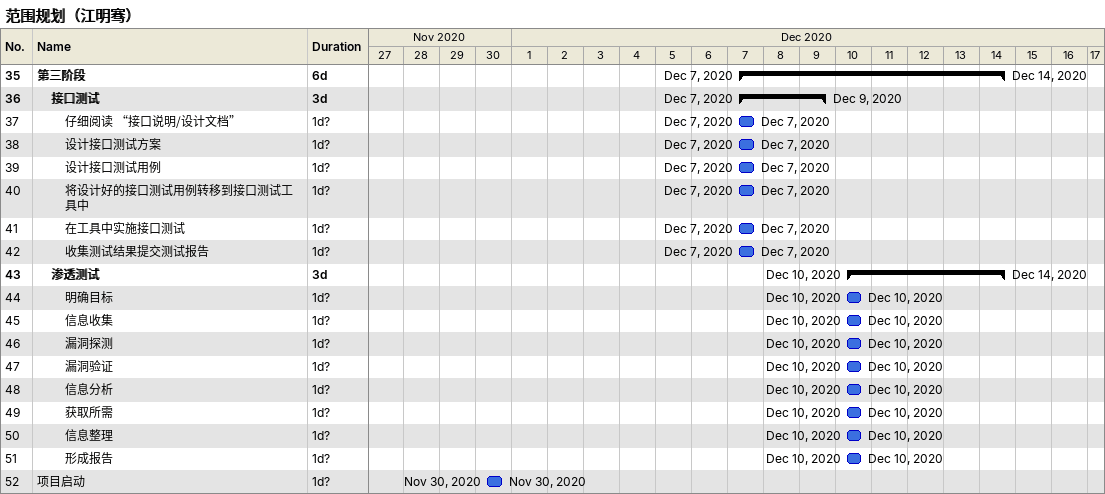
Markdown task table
范围规划（江明骞）

| ID | Level | Task | Duration | Start | Finish |
|---|---|---|---|---|---|
| 35 | 1 | **第三阶段** | 6d | 2020-12-07 | 2020-12-14 |
| 36 | 2 | **接口测试** | 3d | 2020-12-07 | 2020-12-09 |
| 37 | 3 | 仔细阅读 “接口说明/设计文档” | 1d? | 2020-12-07 | 2020-12-07 |
| 38 | 3 | 设计接口测试方案 | 1d? | 2020-12-07 | 2020-12-07 |
| 39 | 3 | 设计接口测试用例 | 1d? | 2020-12-07 | 2020-12-07 |
| 40 | 3 | 将设计好的接口测试用例转移到接口测试工具中 | 1d? | 2020-12-07 | 2020-12-07 |
| 41 | 3 | 在工具中实施接口测试 | 1d? | 2020-12-07 | 2020-12-07 |
| 42 | 3 | 收集测试结果提交测试报告 | 1d? | 2020-12-07 | 2020-12-07 |
| 43 | 2 | **渗透测试** | 3d | 2020-12-10 | 2020-12-14 |
| 44 | 3 | 明确目标 | 1d? | 2020-12-10 | 2020-12-10 |
| 45 | 3 | 信息收集 | 1d? | 2020-12-10 | 2020-12-10 |
| 46 | 3 | 漏洞探测 | 1d? | 2020-12-10 | 2020-12-10 |
| 47 | 3 | 漏洞验证 | 1d? | 2020-12-10 | 2020-12-10 |
| 48 | 3 | 信息分析 | 1d? | 2020-12-10 | 2020-12-10 |
| 49 | 3 | 获取所需 | 1d? | 2020-12-10 | 2020-12-10 |
| 50 | 3 | 信息整理 | 1d? | 2020-12-10 | 2020-12-10 |
| 51 | 3 | 形成报告 | 1d? | 2020-12-10 | 2020-12-10 |
| 52 | 1 | 项目启动 | 1d? | 2020-11-30 | 2020-11-30 |
